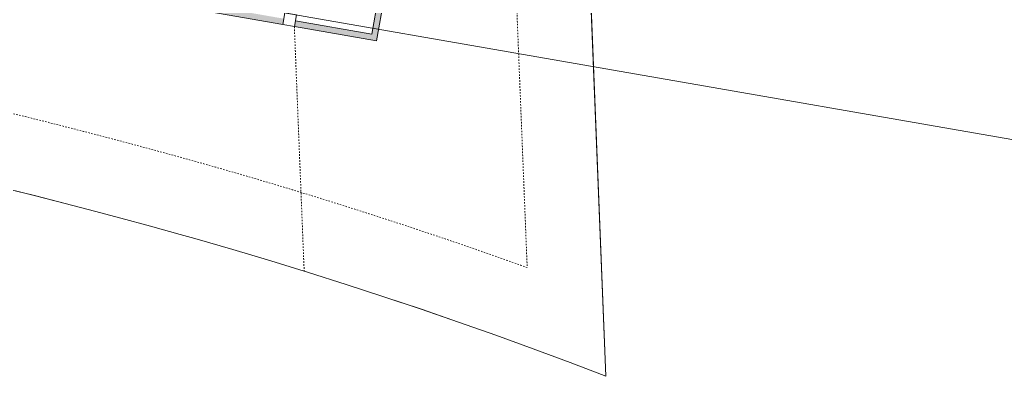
# Model space of a CAD drawing. Extents: x 274235 to 276654, y 142848 to 144425.
# Drawn here: x 275943.1 to 276009.4, y 143041.7 to 143065.7 of the extents above; entities that cross this region are included whole.
import ezdxf

# ---------------------------------------------------------------- set-up
doc = ezdxf.new("R2010")
doc.units = 0
doc.header["$LTSCALE"] = 1.5
doc.linetypes.add('IMPORT-SITE-SETBACK$0$_ACM-G-DASHED _2_', pattern=[19.05, 12.7, -6.35])
doc.linetypes.add('IMPORT-SITE-SETBACK$0$_ACM-G-DIVIDE _2_', pattern=[31.75, 12.7, -6.35, 0, -6.35, 0, -6.35])
doc.layers.get('0').update_dxf_attribs({"linetype": 'CONTINUOUS', "lineweight": 0})
for name, color, linetype, lineweight in [('_ACM-A-ANNO-DIMS', 7, 'CONTINUOUS', 5), ('_ACM-A-DETL', 7, 'CONTINUOUS', 5), ('_ACM-A-SITE-PROP-ESMT', 10, 'CONTINUOUS', 5), ('_ACM-A-WALL-FULL', 6, 'CONTINUOUS', 13), ('_ACM-A-WALL-PATT', 8, 'CONTINUOUS', 9), ('_ACM-S-STRU-CLOS', 5, 'CONTINUOUS', 5), ('SITE for basement_dwg', 8, 'CONTINUOUS', 5), ('SITE-SETBACK$0$_ACM-A-SITE-SETB-GREN', 7, 'IMPORT-SITE-SETBACK$0$_ACM-G-DIVIDE _2_', 18), ('SITE-SETBACK$0$_ACM-A-SITE-SETB-HIRS', 7, 'IMPORT-SITE-SETBACK$0$_ACM-G-DASHED _2_', 18), ('SITE-SETBACK$0$JZD', 250, 'CONTINUOUS', 5)]:
    doc.layers.add(name, color=color, linetype=linetype, lineweight=lineweight)

# ---------------------------------------------------------------- blocks, each defined once
blk = doc.blocks.new('A$C5E363402')
at = {"layer": '_ACM-A-ANNO-DIMS'}
blk.add_line((1509648, -2678), (509648, -2678), dxfattribs=at)
blk = doc.blocks.new('SITE for basement_dwg-3947335-B1_Working')
at = {"layer": 'SITE-SETBACK$0$_ACM-A-SITE-SETB-GREN'}
blk.add_line((106084, 39288), (109559, 23198), dxfattribs=at)
at = {"layer": 'SITE-SETBACK$0$_ACM-A-SITE-SETB-HIRS', "flags": 128}
blk.add_lwpolyline([(-37024, 263715), (-36076, 263611), (-34554, 263447), (-33352, 263320), (-32150, 263194), (-30949, 263069), (-29747, 262946), (-28545, 262824), (-27343, 262704), (-26141, 262585), (-24939, 262468), (-23737, 262352), (-22534, 262237), (-21332, 262124), (-20130, 262012), (-18927, 261902), (-17724, 261793), (-16521, 261685), (-15319, 261579), (-14116, 261475), (-12913, 261371), (-11710, 261270), (-10506, 261169), (-9303, 261071), (-8100, 260973), (-6896, 260877), (-5693, 260782), (-4490, 260689), (-3286, 260597), (-2082, 260507), (-879, 260418), (325, 260331), (1529, 260244), (2732, 260160), (3936, 260077), (5140, 259995), (6344, 259915), (7548, 259836), (8752, 259758), (9956, 259682), (11160, 259607), (12364, 259534), (13568, 259462), (14772, 259392), (15976, 259323), (17180, 259255), (18384, 259189), (19588, 259125), (20793, 259062), (21997, 259000), (23201, 258939), (24405, 258880), (25609, 258823), (26813, 258767), (28017, 258712), (29221, 258659), (30425, 258607), (31629, 258556), (32834, 258507), (34038, 258460), (35242, 258414), (36446, 258369), (37649, 258326), (38853, 258284), (40057, 258243), (41261, 258204), (42465, 258167), (43668, 258131), (44872, 258096), (46076, 258062), (47280, 258031), (48483, 258000), (49687, 257971), (50890, 257943), (52094, 257917), (53297, 257892), (54500, 257869), (55703, 257847), (56906, 257826), (58110, 257807), (59312, 257790), (60515, 257773), (61718, 257758), (62921, 257745), (64123, 257733), (65326, 257722), (66529, 257713), (67731, 257705), (68933, 257699), (70135, 257694), (71338, 257690), (72540, 257688), (73739, 257688), (108728, 257688), (113293, 100805), (118869, 51146), (124297, 26010), (123861, 26088), (121198, 26537), (118535, 26965), (115855, 27370), (113185, 27752), (110514, 28114), (107834, 28454), (105151, 28770), (102477, 29064), (101419, 29173), (99333, 29380), (97250, 29572), (95386, 29736), (93329, 29906), (91274, 30066), (89286, 30211), (87281, 30350), (85266, 30483), (82981, 30625), (52802, 29105), (-37025, 33302)], dxfattribs=at)
at = {"layer": 'SITE-SETBACK$0$JZD', "flags": 128}
blk.add_lwpolyline([(113585, 262688), (118285, 101157), (123810, 51955), (130771, 19718), (128236, 20210), (125625, 20697), (123008, 21161), (120385, 21604), (117764, 22025), (115128, 22423), (112494, 22800), (109864, 23157), (107228, 23490), (104585, 23802), (101945, 24092), (100915, 24199), (98857, 24403), (96801, 24592), (94962, 24754), (92929, 24922), (90898, 25080), (88931, 25224)], dxfattribs=at)
blk = doc.blocks.new('M_Concrete-Rectangular-Column - 800 x 800mm-V849-B1_Working')
at = {"layer": '_ACM-A-DETL', "color": 250}
for p, q in [((400, 400), (-400, 400)), ((-400, 400), (-400, -400)), ((400, -400), (400, 400)), ((-400, -400), (400, -400))]:
    blk.add_line(p, q, dxfattribs=at)
blk = doc.blocks.new('Family - ___-3630293-B1_Working')
at = {"layer": '_ACM-A-SITE-PROP-ESMT'}
for p, q in [((741116, 625072), (748078, 592834)), ((708205, 598197), (706237, 598340)), ((710236, 598039), (708205, 598197)), ((712268, 597871), (710236, 598039)), ((714107, 597709), (712268, 597871)), ((716163, 597519), (714107, 597709)), ((718222, 597316), (716163, 597519)), ((719252, 597209), (718222, 597316)), ((721891, 596918), (719252, 597209)), ((724534, 596607), (721891, 596918)), ((727171, 596274), (724534, 596607)), ((729801, 595917), (727171, 596274)), ((732434, 595540), (729801, 595917)), ((735071, 595142), (732434, 595540)), ((737691, 594721), (735071, 595142)), ((740315, 594278), (737691, 594721)), ((742931, 593813), (740315, 594278)), ((745542, 593327), (742931, 593813)), ((748078, 592834), (745542, 593327))]:
    blk.add_line(p, q, dxfattribs=at)
blk = doc.blocks.new('BASEMENT20250512')
at = {"layer": '_ACM-A-WALL-PATT', "lineweight": 5}
blk.add_hatch(color=256, dxfattribs=at).paths.add_polyline_path([(728604.1244, 612804.5658), (729004.1244, 612804.5658), (729004.1244, 703104.5655), (728604.1244, 703104.5655), (728604.1244, 625629.4462)])
h = blk.add_hatch(color=256, dxfattribs=at)
h.paths.add_polyline_path([(729004.1244, 612404.5658), (729004.1244, 612804.5658), (723404.1244, 612804.5658), (723404.1244, 612404.5658)])
h.paths.add_polyline_path([(722604.1244, 612404.5658), (722604.1244, 612804.5658), (715004.1245, 612804.5658), (715004.1245, 612404.5658), (721639.6818, 612404.5658)])
h.paths.add_polyline_path([(714204.1245, 612404.5658), (714204.1245, 612804.5658), (706604.1245, 612804.5658), (706604.1245, 612404.5658)])
h.paths.add_polyline_path([(697404.1245, 612404.5658), (697404.1245, 612804.5658), (689804.1246, 612804.5658), (689804.1246, 612404.5658)])
h.paths.add_polyline_path([(698204.1245, 612404.5658), (705804.1245, 612404.5658), (705804.1245, 612804.5658), (698204.1245, 612804.5658), (698204.1245, 612794.4392)])
h.paths.add_polyline_path([(681404.1246, 612404.5658), (689004.1246, 612404.5658), (689004.1246, 612804.5658), (681404.1246, 612804.5658), (681404.1246, 612749.4508)])
h.paths.add_polyline_path([(680604.1246, 612404.5658), (680604.1246, 612804.5658), (673004.1246, 612804.5658), (673004.1246, 612404.5658)])
h.paths.add_polyline_path([(663804.1246, 612404.5658), (663804.1246, 612804.5658), (656204.1247, 612804.5658), (656204.1247, 612404.5658)])
h.paths.add_polyline_path([(672204.1246, 612404.5658), (672204.1246, 612804.5658), (664604.1246, 612804.5658), (664604.1246, 612404.5658)])
h.paths.add_polyline_path([(655404.1247, 612404.5658), (655404.1247, 612804.5658), (647804.1247, 612804.5658), (647804.1247, 612404.5658)])
h.paths.add_polyline_path([(647004.1247, 612404.5658), (647004.1247, 612804.5658), (639404.1247, 612804.5658), (639404.1247, 612404.5658)])
h.paths.add_polyline_path([(638604.1247, 612404.5658), (638604.1247, 612804.5658), (631004.1248, 612804.5658), (631004.1248, 612404.5658), (631958.6279, 612404.5658)])
h.paths.add_polyline_path([(630204.1248, 612404.5658), (630204.1248, 612804.5658), (622604.1248, 612804.5658), (622604.1248, 612404.5658)])
h.paths.add_polyline_path([(614204.1248, 612404.5658), (621804.1248, 612404.5658), (621804.1248, 612804.5658), (614204.1248, 612804.5658), (614204.1248, 612517.9679)])
h.paths.add_polyline_path([(613404.1248, 612404.5658), (613404.1248, 612804.5658), (605804.1249, 612804.5658), (605804.1249, 612404.5658)])
h.paths.add_polyline_path([(596604.1249, 612404.5658), (596604.1249, 612804.5658), (589004.1249, 612804.5658), (589004.1249, 612404.5658)])
h.paths.add_polyline_path([(605004.1249, 612404.5658), (605004.1249, 612804.5658), (597404.1249, 612804.5658), (597404.1249, 612404.5658)])
h.paths.add_polyline_path([(581683.237, 612404.5658), (588204.1249, 612404.5658), (588204.1249, 612804.5658), (581683.237, 612804.5658), (581683.237, 612405.9437)])
at = {"layer": '_ACM-A-WALL-FULL', "lineweight": 9}
for p, q in [((729004.1244, 612404.5658), (729004.1244, 703104.5655)), ((728604.1244, 638204.5657), (728604.1244, 612804.5658)), ((728604.1244, 612804.5658), (723404.1244, 612804.5658)), ((715004.1245, 612404.5658), (722604.1244, 612404.5658)), ((723404.1244, 612404.5658), (729004.1244, 612404.5658))]:
    blk.add_line(p, q, dxfattribs=at)
at = {"layer": '_ACM-A-SITE-PROP-ESMT'}
blk.add_blockref('Family - ___-3630293-B1_Working', (0, 0), dxfattribs=at)
at = {"layer": '_ACM-S-STRU-CLOS'}
blk.add_blockref('M_Concrete-Rectangular-Column - 800 x 800mm-V849-B1_Working', (723004.1244, 612804.5658), dxfattribs=at)
at = {"layer": 'SITE for basement_dwg', "color": 250}
blk.add_blockref('SITE for basement_dwg-3947335-B1_Working', (617306.3804, 573116.7708), dxfattribs=at)
blk = doc.blocks.new('Family - ___-3630293-F5_Working')
at = {"layer": '_ACM-A-SITE-PROP-ESMT'}
for p, q in [((741116, 625072), (748078, 592834)), ((708205, 598197), (706237, 598340)), ((710236, 598039), (708205, 598197)), ((712268, 597871), (710236, 598039)), ((714107, 597709), (712268, 597871)), ((716163, 597519), (714107, 597709)), ((718222, 597316), (716163, 597519)), ((719252, 597209), (718222, 597316)), ((721891, 596918), (719252, 597209)), ((724534, 596607), (721891, 596918)), ((727171, 596274), (724534, 596607)), ((729801, 595917), (727171, 596274)), ((732434, 595540), (729801, 595917)), ((735071, 595142), (732434, 595540)), ((737691, 594721), (735071, 595142)), ((740315, 594278), (737691, 594721)), ((742931, 593813), (740315, 594278)), ((745542, 593327), (742931, 593813)), ((748078, 592834), (745542, 593327))]:
    blk.add_line(p, q, dxfattribs=at)
blk = doc.blocks.new('5f0512')
at = {"layer": '_ACM-A-SITE-PROP-ESMT'}
blk.add_blockref('Family - ___-3630293-F5_Working', (-1000204.1235, -730404.5654), dxfattribs=at)

msp = doc.modelspace()

# ---------------------------------------------------------------- block references
at = {"xscale": 0.001, "yscale": 0.001, "zscale": 0.001, "rotation": 350.1075691150455}
msp.add_blockref('A$C5E363402', (274582.158, 143309.331), dxfattribs=at)

# ---------------------------------------------------------------- next in the draw order: block references
at = {"xscale": 0.0009999999999999994, "yscale": 0.001, "zscale": 0.001, "rotation": 350.1075696352769}
msp.add_blockref('BASEMENT20250512', (275143.722, 142586.221), dxfattribs=at)

# ---------------------------------------------------------------- next in the draw order: block references
msp.add_blockref('5f0512', (276254.538, 143133.932), dxfattribs=at)

doc.saveas('drawing.dxf')
